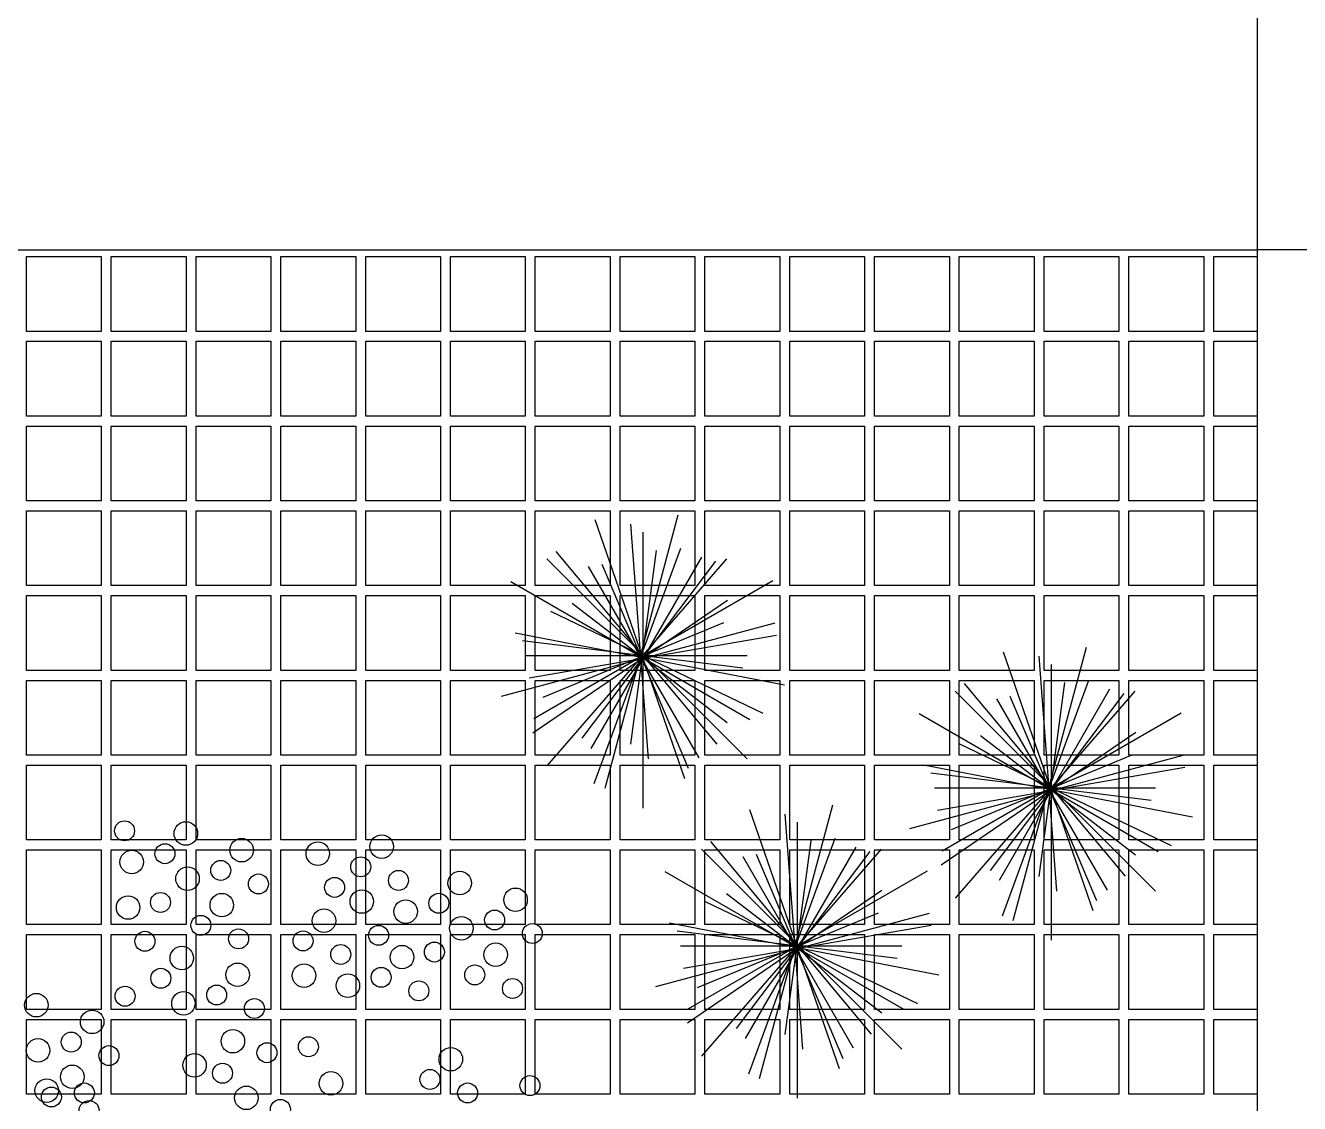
# Model space of a CAD drawing. Header units: millimetres. Extents: x 2200 to 2403, y 2380 to 2511.
# Drawn here: x 2252.763 to 2255.317, y 2469.115 to 2471.277 of the extents above; entities that cross this region are included whole.
import ezdxf

# ---------------------------------------------------------------- set-up
doc = ezdxf.new("R2010")
doc.units = ezdxf.units.MM

msp = doc.modelspace()

# ---------------------------------------------------------------- linework, layer by layer
for p in [(2255.23243, 2471.32723), (2255.43243, 2470.82723)]:
    msp.add_line(p, (2255.23243, 2470.82723))
at = {"color": 4}
for p, q in [((2251.56243, 2470.82723), (2255.23243, 2470.82723)), ((2252.76511, 2470.81372), (2252.91511, 2470.81372)), ((2252.76511, 2470.66372), (2252.76511, 2470.81372)), ((2252.91511, 2470.81372), (2252.91511, 2470.66372)), ((2252.93511, 2470.81372), (2253.08511, 2470.81372)), ((2252.93511, 2470.66372), (2252.93511, 2470.81372)), ((2253.08511, 2470.81372), (2253.08511, 2470.66372)), ((2253.10511, 2470.81372), (2253.25511, 2470.81372)), ((2253.10511, 2470.66372), (2253.10511, 2470.81372)), ((2253.25511, 2470.81372), (2253.25511, 2470.66372)), ((2253.27511, 2470.81372), (2253.42511, 2470.81372)), ((2253.27511, 2470.66372), (2253.27511, 2470.81372)), ((2253.42511, 2470.81372), (2253.42511, 2470.66372)), ((2253.44511, 2470.81372), (2253.59511, 2470.81372)), ((2253.44511, 2470.66372), (2253.44511, 2470.81372)), ((2253.59511, 2470.81372), (2253.59511, 2470.66372)), ((2253.61511, 2470.81372), (2253.76511, 2470.81372)), ((2253.61511, 2470.66372), (2253.61511, 2470.81372)), ((2253.76511, 2470.81372), (2253.76511, 2470.66372)), ((2253.78511, 2470.81372), (2253.93511, 2470.81372)), ((2253.78511, 2470.66372), (2253.78511, 2470.81372)), ((2253.93511, 2470.81372), (2253.93511, 2470.66372)), ((2253.95511, 2470.81372), (2254.10511, 2470.81372)), ((2253.95511, 2470.66372), (2253.95511, 2470.81372)), ((2254.10511, 2470.81372), (2254.10511, 2470.66372)), ((2254.12511, 2470.81372), (2254.27511, 2470.81372)), ((2254.12511, 2470.66372), (2254.12511, 2470.81372)), ((2254.27511, 2470.81372), (2254.27511, 2470.66372)), ((2254.29511, 2470.81372), (2254.44511, 2470.81372)), ((2254.29511, 2470.66372), (2254.29511, 2470.81372)), ((2254.44511, 2470.81372), (2254.44511, 2470.66372)), ((2254.46511, 2470.81372), (2254.61511, 2470.81372)), ((2254.46511, 2470.66372), (2254.46511, 2470.81372)), ((2254.61511, 2470.81372), (2254.61511, 2470.66372)), ((2254.63511, 2470.81372), (2254.78511, 2470.81372)), ((2254.63511, 2470.66372), (2254.63511, 2470.81372)), ((2254.78511, 2470.81372), (2254.78511, 2470.66372)), ((2254.80511, 2470.81372), (2254.95511, 2470.81372)), ((2254.80511, 2470.66372), (2254.80511, 2470.81372)), ((2254.95511, 2470.81372), (2254.95511, 2470.66372)), ((2254.97511, 2470.81372), (2255.12511, 2470.81372)), ((2254.97511, 2470.66372), (2254.97511, 2470.81372)), ((2255.12511, 2470.81372), (2255.12511, 2470.66372)), ((2255.14511, 2470.81372), (2255.23243, 2470.81372)), ((2255.14511, 2470.66372), (2255.14511, 2470.81372)), ((2252.91511, 2470.66372), (2252.76511, 2470.66372)), ((2252.76511, 2470.64372), (2252.91511, 2470.64372)), ((2252.76511, 2470.49372), (2252.76511, 2470.64372)), ((2252.91511, 2470.64372), (2252.91511, 2470.49372)), ((2253.08511, 2470.66372), (2252.93511, 2470.66372)), ((2252.93511, 2470.64372), (2253.08511, 2470.64372)), ((2252.93511, 2470.49372), (2252.93511, 2470.64372)), ((2253.08511, 2470.64372), (2253.08511, 2470.49372)), ((2253.25511, 2470.66372), (2253.10511, 2470.66372)), ((2253.10511, 2470.64372), (2253.25511, 2470.64372)), ((2253.10511, 2470.49372), (2253.10511, 2470.64372)), ((2253.25511, 2470.64372), (2253.25511, 2470.49372)), ((2253.42511, 2470.66372), (2253.27511, 2470.66372)), ((2253.27511, 2470.64372), (2253.42511, 2470.64372)), ((2253.27511, 2470.49372), (2253.27511, 2470.64372)), ((2253.42511, 2470.64372), (2253.42511, 2470.49372)), ((2253.59511, 2470.66372), (2253.44511, 2470.66372)), ((2253.44511, 2470.64372), (2253.59511, 2470.64372)), ((2253.44511, 2470.49372), (2253.44511, 2470.64372)), ((2253.59511, 2470.64372), (2253.59511, 2470.49372)), ((2253.76511, 2470.66372), (2253.61511, 2470.66372)), ((2253.61511, 2470.64372), (2253.76511, 2470.64372)), ((2253.61511, 2470.49372), (2253.61511, 2470.64372)), ((2253.76511, 2470.64372), (2253.76511, 2470.49372)), ((2253.93511, 2470.66372), (2253.78511, 2470.66372)), ((2253.78511, 2470.64372), (2253.93511, 2470.64372)), ((2253.78511, 2470.49372), (2253.78511, 2470.64372)), ((2253.93511, 2470.64372), (2253.93511, 2470.49372)), ((2254.10511, 2470.66372), (2253.95511, 2470.66372)), ((2253.95511, 2470.64372), (2254.10511, 2470.64372)), ((2253.95511, 2470.49372), (2253.95511, 2470.64372)), ((2254.10511, 2470.64372), (2254.10511, 2470.49372)), ((2254.27511, 2470.66372), (2254.12511, 2470.66372)), ((2254.12511, 2470.64372), (2254.27511, 2470.64372)), ((2254.12511, 2470.49372), (2254.12511, 2470.64372)), ((2254.27511, 2470.64372), (2254.27511, 2470.49372)), ((2254.44511, 2470.66372), (2254.29511, 2470.66372)), ((2254.29511, 2470.64372), (2254.44511, 2470.64372)), ((2254.29511, 2470.49372), (2254.29511, 2470.64372)), ((2254.44511, 2470.64372), (2254.44511, 2470.49372)), ((2254.61511, 2470.66372), (2254.46511, 2470.66372)), ((2254.46511, 2470.64372), (2254.61511, 2470.64372)), ((2254.46511, 2470.49372), (2254.46511, 2470.64372)), ((2254.61511, 2470.64372), (2254.61511, 2470.49372)), ((2254.78511, 2470.66372), (2254.63511, 2470.66372)), ((2254.63511, 2470.64372), (2254.78511, 2470.64372)), ((2254.63511, 2470.49372), (2254.63511, 2470.64372)), ((2254.78511, 2470.64372), (2254.78511, 2470.49372)), ((2254.95511, 2470.66372), (2254.80511, 2470.66372)), ((2254.80511, 2470.64372), (2254.95511, 2470.64372)), ((2254.80511, 2470.49372), (2254.80511, 2470.64372)), ((2254.95511, 2470.64372), (2254.95511, 2470.49372)), ((2255.12511, 2470.66372), (2254.97511, 2470.66372)), ((2254.97511, 2470.64372), (2255.12511, 2470.64372)), ((2254.97511, 2470.49372), (2254.97511, 2470.64372)), ((2255.12511, 2470.64372), (2255.12511, 2470.49372)), ((2255.23243, 2470.66372), (2255.14511, 2470.66372)), ((2255.14511, 2470.64372), (2255.23243, 2470.64372)), ((2255.14511, 2470.49372), (2255.14511, 2470.64372)), ((2252.91511, 2470.49372), (2252.76511, 2470.49372)), ((2253.08511, 2470.49372), (2252.93511, 2470.49372)), ((2253.25511, 2470.49372), (2253.10511, 2470.49372)), ((2253.42511, 2470.49372), (2253.27511, 2470.49372)), ((2253.59511, 2470.49372), (2253.44511, 2470.49372)), ((2253.76511, 2470.49372), (2253.61511, 2470.49372)), ((2253.93511, 2470.49372), (2253.78511, 2470.49372)), ((2254.10511, 2470.49372), (2253.95511, 2470.49372)), ((2254.27511, 2470.49372), (2254.12511, 2470.49372)), ((2254.44511, 2470.49372), (2254.29511, 2470.49372)), ((2254.61511, 2470.49372), (2254.46511, 2470.49372)), ((2254.78511, 2470.49372), (2254.63511, 2470.49372)), ((2254.95511, 2470.49372), (2254.80511, 2470.49372)), ((2255.12511, 2470.49372), (2254.97511, 2470.49372)), ((2255.23243, 2470.49372), (2255.14511, 2470.49372)), ((2252.76511, 2470.47372), (2252.91511, 2470.47372)), ((2252.76511, 2470.32372), (2252.76511, 2470.47372)), ((2252.91511, 2470.47372), (2252.91511, 2470.32372)), ((2252.93511, 2470.47372), (2253.08511, 2470.47372)), ((2252.93511, 2470.32372), (2252.93511, 2470.47372)), ((2253.08511, 2470.47372), (2253.08511, 2470.32372)), ((2253.10511, 2470.47372), (2253.25511, 2470.47372)), ((2253.10511, 2470.32372), (2253.10511, 2470.47372)), ((2253.25511, 2470.47372), (2253.25511, 2470.32372)), ((2253.27511, 2470.47372), (2253.42511, 2470.47372)), ((2253.27511, 2470.32372), (2253.27511, 2470.47372)), ((2253.42511, 2470.47372), (2253.42511, 2470.32372)), ((2253.44511, 2470.47372), (2253.59511, 2470.47372)), ((2253.44511, 2470.32372), (2253.44511, 2470.47372)), ((2253.59511, 2470.47372), (2253.59511, 2470.32372)), ((2253.61511, 2470.47372), (2253.76511, 2470.47372)), ((2253.61511, 2470.32372), (2253.61511, 2470.47372)), ((2253.76511, 2470.47372), (2253.76511, 2470.32372)), ((2253.78511, 2470.47372), (2253.93511, 2470.47372)), ((2253.78511, 2470.32372), (2253.78511, 2470.47372)), ((2253.93511, 2470.47372), (2253.93511, 2470.32372)), ((2253.95511, 2470.47372), (2254.10511, 2470.47372)), ((2253.95511, 2470.32372), (2253.95511, 2470.47372)), ((2254.10511, 2470.47372), (2254.10511, 2470.32372)), ((2254.12511, 2470.47372), (2254.27511, 2470.47372)), ((2254.12511, 2470.32372), (2254.12511, 2470.47372)), ((2254.27511, 2470.47372), (2254.27511, 2470.32372)), ((2254.29511, 2470.47372), (2254.44511, 2470.47372)), ((2254.29511, 2470.32372), (2254.29511, 2470.47372)), ((2254.44511, 2470.47372), (2254.44511, 2470.32372)), ((2254.46511, 2470.47372), (2254.61511, 2470.47372)), ((2254.46511, 2470.32372), (2254.46511, 2470.47372)), ((2254.61511, 2470.47372), (2254.61511, 2470.32372)), ((2254.63511, 2470.47372), (2254.78511, 2470.47372)), ((2254.63511, 2470.32372), (2254.63511, 2470.47372)), ((2254.78511, 2470.47372), (2254.78511, 2470.32372)), ((2254.80511, 2470.47372), (2254.95511, 2470.47372)), ((2254.80511, 2470.32372), (2254.80511, 2470.47372)), ((2254.95511, 2470.47372), (2254.95511, 2470.32372)), ((2254.97511, 2470.47372), (2255.12511, 2470.47372)), ((2254.97511, 2470.32372), (2254.97511, 2470.47372)), ((2255.12511, 2470.47372), (2255.12511, 2470.32372)), ((2255.14511, 2470.47372), (2255.23243, 2470.47372)), ((2255.14511, 2470.32372), (2255.14511, 2470.47372)), ((2252.91511, 2470.32372), (2252.76511, 2470.32372)), ((2253.08511, 2470.32372), (2252.93511, 2470.32372)), ((2253.25511, 2470.32372), (2253.10511, 2470.32372)), ((2253.42511, 2470.32372), (2253.27511, 2470.32372)), ((2253.59511, 2470.32372), (2253.44511, 2470.32372)), ((2253.76511, 2470.32372), (2253.61511, 2470.32372)), ((2253.93511, 2470.32372), (2253.78511, 2470.32372)), ((2254.10511, 2470.32372), (2253.95511, 2470.32372)), ((2254.27511, 2470.32372), (2254.12511, 2470.32372)), ((2254.44511, 2470.32372), (2254.29511, 2470.32372)), ((2254.61511, 2470.32372), (2254.46511, 2470.32372)), ((2254.78511, 2470.32372), (2254.63511, 2470.32372)), ((2254.95511, 2470.32372), (2254.80511, 2470.32372)), ((2255.12511, 2470.32372), (2254.97511, 2470.32372)), ((2255.23243, 2470.32372), (2255.14511, 2470.32372)), ((2252.76511, 2470.30372), (2252.91511, 2470.30372)), ((2252.76511, 2470.15372), (2252.76511, 2470.30372)), ((2252.91511, 2470.30372), (2252.91511, 2470.15372)), ((2252.93511, 2470.30372), (2253.08511, 2470.30372)), ((2252.93511, 2470.15372), (2252.93511, 2470.30372)), ((2253.08511, 2470.30372), (2253.08511, 2470.15372)), ((2253.10511, 2470.30372), (2253.25511, 2470.30372)), ((2253.10511, 2470.15372), (2253.10511, 2470.30372)), ((2253.25511, 2470.30372), (2253.25511, 2470.15372)), ((2253.27511, 2470.30372), (2253.42511, 2470.30372)), ((2253.27511, 2470.15372), (2253.27511, 2470.30372)), ((2253.42511, 2470.30372), (2253.42511, 2470.15372)), ((2253.44511, 2470.30372), (2253.59511, 2470.30372)), ((2253.44511, 2470.15372), (2253.44511, 2470.30372)), ((2253.59511, 2470.30372), (2253.59511, 2470.15372)), ((2253.61511, 2470.30372), (2253.76511, 2470.30372)), ((2253.61511, 2470.15372), (2253.61511, 2470.30372)), ((2253.76511, 2470.30372), (2253.76511, 2470.15372)), ((2253.78511, 2470.30372), (2253.93511, 2470.30372)), ((2253.78511, 2470.15372), (2253.78511, 2470.30372)), ((2254.08492, 2469.76636), (2253.90543, 2470.28581)), ((2253.92486, 2469.74732), (2254.07159, 2470.29583)), ((2253.93511, 2470.30372), (2253.93511, 2470.15372)), ((2253.95511, 2470.30372), (2254.10511, 2470.30372)), ((2253.95511, 2470.15372), (2253.95511, 2470.30372)), ((2254.10511, 2470.30372), (2254.10511, 2470.15372)), ((2254.12511, 2470.30372), (2254.27511, 2470.30372)), ((2254.12511, 2470.15372), (2254.12511, 2470.30372)), ((2254.27511, 2470.30372), (2254.27511, 2470.15372)), ((2254.29511, 2470.30372), (2254.44511, 2470.30372)), ((2254.29511, 2470.15372), (2254.29511, 2470.30372)), ((2254.44511, 2470.30372), (2254.44511, 2470.15372)), ((2254.46511, 2470.30372), (2254.61511, 2470.30372)), ((2254.46511, 2470.15372), (2254.46511, 2470.30372)), ((2254.61511, 2470.30372), (2254.61511, 2470.15372)), ((2254.63511, 2470.30372), (2254.78511, 2470.30372)), ((2254.63511, 2470.15372), (2254.63511, 2470.30372)), ((2254.78511, 2470.30372), (2254.78511, 2470.15372)), ((2254.80511, 2470.30372), (2254.95511, 2470.30372)), ((2254.80511, 2470.15372), (2254.80511, 2470.30372)), ((2254.95511, 2470.30372), (2254.95511, 2470.15372)), ((2254.97511, 2470.30372), (2255.12511, 2470.30372)), ((2254.97511, 2470.15372), (2254.97511, 2470.30372)), ((2255.12511, 2470.30372), (2255.12511, 2470.15372)), ((2255.14511, 2470.30372), (2255.23243, 2470.30372)), ((2255.14511, 2470.15372), (2255.14511, 2470.30372)), ((2254.01193, 2469.80622), (2253.97645, 2470.27717)), ((2254.00065, 2470.26108), (2254.00065, 2469.70753)), ((2253.80834, 2470.20732), (2254.21, 2469.80599)), ((2254.16845, 2470.20732), (2253.80834, 2469.79215)), ((2254.14949, 2469.83595), (2253.827, 2470.22235)), ((2254.11796, 2470.21109), (2253.89635, 2469.82725)), ((2254.0759, 2470.22846), (2253.90251, 2469.75596)), ((2253.97657, 2469.83568), (2254.02826, 2470.22446)), ((2253.87887, 2469.84771), (2254.1468, 2470.20261)), ((2254.11342, 2469.80821), (2253.89181, 2470.19204)), ((2253.91827, 2470.19696), (2254.09166, 2469.78746)), ((2254.21538, 2469.8848), (2253.73598, 2470.16158)), ((2253.78214, 2469.88698), (2254.26153, 2470.16376)), ((2252.91511, 2470.15372), (2252.76511, 2470.15372)), ((2252.76511, 2470.13372), (2252.91511, 2470.13372)), ((2252.76511, 2469.98372), (2252.76511, 2470.13372)), ((2252.91511, 2470.13372), (2252.91511, 2469.98372)), ((2253.08511, 2470.15372), (2252.93511, 2470.15372)), ((2252.93511, 2470.13372), (2253.08511, 2470.13372)), ((2252.93511, 2469.98372), (2252.93511, 2470.13372)), ((2253.08511, 2470.13372), (2253.08511, 2469.98372)), ((2253.25511, 2470.15372), (2253.10511, 2470.15372)), ((2253.10511, 2470.13372), (2253.25511, 2470.13372)), ((2253.10511, 2469.98372), (2253.10511, 2470.13372)), ((2253.25511, 2470.13372), (2253.25511, 2469.98372)), ((2253.42511, 2470.15372), (2253.27511, 2470.15372)), ((2253.27511, 2470.13372), (2253.42511, 2470.13372)), ((2253.27511, 2469.98372), (2253.27511, 2470.13372)), ((2253.42511, 2470.13372), (2253.42511, 2469.98372)), ((2253.59511, 2470.15372), (2253.44511, 2470.15372)), ((2253.44511, 2470.13372), (2253.59511, 2470.13372)), ((2253.44511, 2469.98372), (2253.44511, 2470.13372)), ((2253.59511, 2470.13372), (2253.59511, 2469.98372)), ((2253.76511, 2470.15372), (2253.61511, 2470.15372)), ((2253.61511, 2470.13372), (2253.76511, 2470.13372)), ((2253.61511, 2469.98372), (2253.61511, 2470.13372)), ((2253.76511, 2470.13372), (2253.76511, 2469.98372)), ((2253.93511, 2470.15372), (2253.78511, 2470.15372)), ((2253.78511, 2470.13372), (2253.93511, 2470.13372)), ((2253.78511, 2469.98372), (2253.78511, 2470.13372)), ((2253.93511, 2470.13372), (2253.93511, 2469.98372)), ((2254.10511, 2470.15372), (2253.95511, 2470.15372)), ((2253.95511, 2470.13372), (2254.10511, 2470.13372)), ((2253.95511, 2469.98372), (2253.95511, 2470.13372)), ((2254.10511, 2470.13372), (2254.10511, 2469.98372)), ((2254.27511, 2470.15372), (2254.12511, 2470.15372)), ((2254.12511, 2470.13372), (2254.27511, 2470.13372)), ((2254.12511, 2469.98372), (2254.12511, 2470.13372)), ((2254.27511, 2470.13372), (2254.27511, 2469.98372)), ((2254.44511, 2470.15372), (2254.29511, 2470.15372)), ((2254.29511, 2470.13372), (2254.44511, 2470.13372)), ((2254.29511, 2469.98372), (2254.29511, 2470.13372)), ((2254.44511, 2470.13372), (2254.44511, 2469.98372)), ((2254.61511, 2470.15372), (2254.46511, 2470.15372)), ((2254.46511, 2470.13372), (2254.61511, 2470.13372)), ((2254.46511, 2469.98372), (2254.46511, 2470.13372)), ((2254.61511, 2470.13372), (2254.61511, 2469.98372)), ((2254.78511, 2470.15372), (2254.63511, 2470.15372)), ((2254.63511, 2470.13372), (2254.78511, 2470.13372)), ((2254.63511, 2469.98372), (2254.63511, 2470.13372)), ((2254.78511, 2470.13372), (2254.78511, 2469.98372)), ((2254.95511, 2470.15372), (2254.80511, 2470.15372)), ((2254.80511, 2470.13372), (2254.95511, 2470.13372)), ((2254.80511, 2469.98372), (2254.80511, 2470.13372)), ((2254.95511, 2470.13372), (2254.95511, 2469.98372)), ((2255.12511, 2470.15372), (2254.97511, 2470.15372)), ((2254.97511, 2470.13372), (2255.12511, 2470.13372)), ((2254.97511, 2469.98372), (2254.97511, 2470.13372)), ((2255.12511, 2470.13372), (2255.12511, 2469.98372)), ((2255.23243, 2470.15372), (2255.14511, 2470.15372)), ((2255.14511, 2470.13372), (2255.23243, 2470.13372)), ((2255.14511, 2469.98372), (2255.14511, 2470.13372)), ((2254.17042, 2470.12419), (2253.78031, 2469.85798)), ((2253.859, 2470.11836), (2254.16985, 2469.8792)), ((2254.26497, 2470.07823), (2253.71658, 2469.93104)), ((2254.16259, 2470.07883), (2253.80005, 2469.92921)), ((2253.81581, 2470.10246), (2254.24141, 2469.89771)), ((2253.7448, 2470.05918), (2254.2844, 2469.9549)), ((2253.77277, 2469.96847), (2254.26866, 2470.05455)), ((2254.20103, 2469.98821), (2253.7597, 2470.04279)), ((2254.74327, 2469.48206), (2254.89, 2470.03058)), ((2253.76679, 2470.01358), (2254.21, 2470.01358)), ((2254.90333, 2469.50111), (2254.72384, 2470.02056)), ((2254.83034, 2469.54097), (2254.79486, 2470.01192)), ((2252.91511, 2469.98372), (2252.76511, 2469.98372)), ((2253.08511, 2469.98372), (2252.93511, 2469.98372)), ((2253.25511, 2469.98372), (2253.10511, 2469.98372)), ((2253.42511, 2469.98372), (2253.27511, 2469.98372)), ((2253.59511, 2469.98372), (2253.44511, 2469.98372)), ((2253.76511, 2469.98372), (2253.61511, 2469.98372)), ((2253.93511, 2469.98372), (2253.78511, 2469.98372)), ((2254.10511, 2469.98372), (2253.95511, 2469.98372)), ((2254.27511, 2469.98372), (2254.12511, 2469.98372)), ((2254.44511, 2469.98372), (2254.29511, 2469.98372)), ((2254.61511, 2469.98372), (2254.46511, 2469.98372)), ((2254.78511, 2469.98372), (2254.63511, 2469.98372)), ((2254.95511, 2469.98372), (2254.80511, 2469.98372)), ((2254.81906, 2469.99583), (2254.81906, 2469.44227)), ((2255.12511, 2469.98372), (2254.97511, 2469.98372)), ((2255.23243, 2469.98372), (2255.14511, 2469.98372)), ((2252.76511, 2469.96372), (2252.91511, 2469.96372)), ((2252.76511, 2469.81372), (2252.76511, 2469.96372)), ((2252.91511, 2469.96372), (2252.91511, 2469.81372)), ((2252.93511, 2469.96372), (2253.08511, 2469.96372)), ((2252.93511, 2469.81372), (2252.93511, 2469.96372)), ((2253.08511, 2469.96372), (2253.08511, 2469.81372)), ((2253.10511, 2469.96372), (2253.25511, 2469.96372)), ((2253.10511, 2469.81372), (2253.10511, 2469.96372)), ((2253.25511, 2469.96372), (2253.25511, 2469.81372)), ((2253.27511, 2469.96372), (2253.42511, 2469.96372)), ((2253.27511, 2469.81372), (2253.27511, 2469.96372)), ((2253.42511, 2469.96372), (2253.42511, 2469.81372)), ((2253.44511, 2469.96372), (2253.59511, 2469.96372)), ((2253.44511, 2469.81372), (2253.44511, 2469.96372)), ((2253.59511, 2469.96372), (2253.59511, 2469.81372)), ((2253.61511, 2469.96372), (2253.76511, 2469.96372)), ((2253.61511, 2469.81372), (2253.61511, 2469.96372)), ((2253.76511, 2469.96372), (2253.76511, 2469.81372)), ((2253.78511, 2469.96372), (2253.93511, 2469.96372)), ((2253.78511, 2469.81372), (2253.78511, 2469.96372)), ((2253.93511, 2469.96372), (2253.93511, 2469.81372)), ((2253.95511, 2469.96372), (2254.10511, 2469.96372)), ((2253.95511, 2469.81372), (2253.95511, 2469.96372)), ((2254.10511, 2469.96372), (2254.10511, 2469.81372)), ((2254.12511, 2469.96372), (2254.27511, 2469.96372)), ((2254.12511, 2469.81372), (2254.12511, 2469.96372)), ((2254.27511, 2469.96372), (2254.27511, 2469.81372)), ((2254.29511, 2469.96372), (2254.44511, 2469.96372)), ((2254.29511, 2469.81372), (2254.29511, 2469.96372)), ((2254.44511, 2469.96372), (2254.44511, 2469.81372)), ((2254.46511, 2469.96372), (2254.61511, 2469.96372)), ((2254.46511, 2469.81372), (2254.46511, 2469.96372)), ((2254.61511, 2469.96372), (2254.61511, 2469.81372)), ((2254.63511, 2469.96372), (2254.78511, 2469.96372)), ((2254.63511, 2469.81372), (2254.63511, 2469.96372)), ((2254.9679, 2469.57069), (2254.64541, 2469.9571)), ((2254.89431, 2469.9632), (2254.72092, 2469.49071)), ((2254.78511, 2469.96372), (2254.78511, 2469.81372)), ((2254.79498, 2469.57042), (2254.84667, 2469.95921)), ((2254.80511, 2469.96372), (2254.95511, 2469.96372)), ((2254.80511, 2469.81372), (2254.80511, 2469.96372)), ((2254.95511, 2469.96372), (2254.95511, 2469.81372)), ((2254.97511, 2469.96372), (2255.12511, 2469.96372)), ((2254.97511, 2469.81372), (2254.97511, 2469.96372)), ((2255.12511, 2469.96372), (2255.12511, 2469.81372)), ((2255.14511, 2469.96372), (2255.23243, 2469.96372)), ((2255.14511, 2469.81372), (2255.14511, 2469.96372)), ((2254.98686, 2469.94207), (2254.62675, 2469.5269)), ((2254.62675, 2469.94207), (2255.02841, 2469.54074)), ((2254.69728, 2469.58245), (2254.96521, 2469.93736)), ((2254.93183, 2469.54295), (2254.71022, 2469.92679)), ((2254.93637, 2469.94583), (2254.71476, 2469.562)), ((2254.73668, 2469.9317), (2254.91007, 2469.52221)), ((2255.03379, 2469.61955), (2254.55439, 2469.89632)), ((2254.60055, 2469.62173), (2255.07995, 2469.89851)), ((2254.98883, 2469.85893), (2254.59872, 2469.59273)), ((2254.67741, 2469.8531), (2254.98826, 2469.61394)), ((2254.63422, 2469.8372), (2255.05982, 2469.63246)), ((2252.91511, 2469.81372), (2252.76511, 2469.81372)), ((2253.08511, 2469.81372), (2252.93511, 2469.81372)), ((2253.25511, 2469.81372), (2253.10511, 2469.81372)), ((2253.42511, 2469.81372), (2253.27511, 2469.81372)), ((2253.59511, 2469.81372), (2253.44511, 2469.81372)), ((2253.76511, 2469.81372), (2253.61511, 2469.81372)), ((2253.93511, 2469.81372), (2253.78511, 2469.81372)), ((2254.10511, 2469.81372), (2253.95511, 2469.81372)), ((2254.27511, 2469.81372), (2254.12511, 2469.81372)), ((2254.44511, 2469.81372), (2254.29511, 2469.81372)), ((2254.61511, 2469.81372), (2254.46511, 2469.81372)), ((2255.08338, 2469.81298), (2254.53499, 2469.66579)), ((2254.981, 2469.81358), (2254.61846, 2469.66396)), ((2254.78511, 2469.81372), (2254.63511, 2469.81372)), ((2254.95511, 2469.81372), (2254.80511, 2469.81372)), ((2255.12511, 2469.81372), (2254.97511, 2469.81372)), ((2255.23243, 2469.81372), (2255.14511, 2469.81372)), ((2252.76511, 2469.64372), (2252.76511, 2469.79372)), ((2252.76511, 2469.79372), (2252.91511, 2469.79372)), ((2252.91511, 2469.79372), (2252.91511, 2469.64372)), ((2252.93511, 2469.64372), (2252.93511, 2469.79372)), ((2252.93511, 2469.79372), (2253.08511, 2469.79372)), ((2253.08511, 2469.79372), (2253.08511, 2469.64372)), ((2253.10511, 2469.64372), (2253.10511, 2469.79372)), ((2253.10511, 2469.79372), (2253.25511, 2469.79372)), ((2253.25511, 2469.79372), (2253.25511, 2469.64372)), ((2253.27511, 2469.64372), (2253.27511, 2469.79372)), ((2253.27511, 2469.79372), (2253.42511, 2469.79372)), ((2253.42511, 2469.79372), (2253.42511, 2469.64372)), ((2253.44511, 2469.64372), (2253.44511, 2469.79372)), ((2253.44511, 2469.79372), (2253.59511, 2469.79372)), ((2253.59511, 2469.79372), (2253.59511, 2469.64372)), ((2253.61511, 2469.64372), (2253.61511, 2469.79372)), ((2253.61511, 2469.79372), (2253.76511, 2469.79372)), ((2253.76511, 2469.79372), (2253.76511, 2469.64372)), ((2253.78511, 2469.64372), (2253.78511, 2469.79372)), ((2253.78511, 2469.79372), (2253.93511, 2469.79372)), ((2253.93511, 2469.79372), (2253.93511, 2469.64372)), ((2253.95511, 2469.64372), (2253.95511, 2469.79372)), ((2253.95511, 2469.79372), (2254.10511, 2469.79372)), ((2254.10511, 2469.79372), (2254.10511, 2469.64372)), ((2254.12511, 2469.64372), (2254.12511, 2469.79372)), ((2254.12511, 2469.79372), (2254.27511, 2469.79372)), ((2254.27511, 2469.79372), (2254.27511, 2469.64372)), ((2254.29511, 2469.64372), (2254.29511, 2469.79372)), ((2254.29511, 2469.79372), (2254.44511, 2469.79372)), ((2254.44511, 2469.79372), (2254.44511, 2469.64372)), ((2254.46511, 2469.64372), (2254.46511, 2469.79372)), ((2254.46511, 2469.79372), (2254.61511, 2469.79372)), ((2254.56321, 2469.79393), (2255.10281, 2469.68965)), ((2255.01944, 2469.72295), (2254.57811, 2469.77754)), ((2254.59118, 2469.70321), (2255.08707, 2469.7893)), ((2254.61511, 2469.79372), (2254.61511, 2469.64372)), ((2254.63511, 2469.64372), (2254.63511, 2469.79372)), ((2254.63511, 2469.79372), (2254.78511, 2469.79372)), ((2254.78511, 2469.79372), (2254.78511, 2469.64372)), ((2254.80511, 2469.64372), (2254.80511, 2469.79372)), ((2254.80511, 2469.79372), (2254.95511, 2469.79372)), ((2254.95511, 2469.79372), (2254.95511, 2469.64372)), ((2254.97511, 2469.64372), (2254.97511, 2469.79372)), ((2254.97511, 2469.79372), (2255.12511, 2469.79372)), ((2255.12511, 2469.79372), (2255.12511, 2469.64372)), ((2255.14511, 2469.64372), (2255.14511, 2469.79372)), ((2255.14511, 2469.79372), (2255.23243, 2469.79372)), ((2254.5852, 2469.74832), (2255.02841, 2469.74832)), ((2254.39458, 2469.18428), (2254.21509, 2469.70373)), ((2254.23453, 2469.16524), (2254.38126, 2469.71375)), ((2254.3216, 2469.22414), (2254.28612, 2469.69509)), ((2254.31032, 2469.679), (2254.31032, 2469.12545)), ((2252.91511, 2469.64372), (2252.76511, 2469.64372)), ((2253.08511, 2469.64372), (2252.93511, 2469.64372)), ((2253.25511, 2469.64372), (2253.10511, 2469.64372)), ((2253.42511, 2469.64372), (2253.27511, 2469.64372)), ((2253.59511, 2469.64372), (2253.44511, 2469.64372)), ((2253.76511, 2469.64372), (2253.61511, 2469.64372)), ((2253.93511, 2469.64372), (2253.78511, 2469.64372)), ((2254.10511, 2469.64372), (2253.95511, 2469.64372)), ((2254.27511, 2469.64372), (2254.12511, 2469.64372)), ((2254.38557, 2469.64637), (2254.21218, 2469.17388)), ((2254.44511, 2469.64372), (2254.29511, 2469.64372)), ((2254.61511, 2469.64372), (2254.46511, 2469.64372)), ((2254.78511, 2469.64372), (2254.63511, 2469.64372)), ((2254.95511, 2469.64372), (2254.80511, 2469.64372)), ((2255.12511, 2469.64372), (2254.97511, 2469.64372)), ((2255.23243, 2469.64372), (2255.14511, 2469.64372)), ((2252.76511, 2469.47372), (2252.76511, 2469.62372)), ((2252.76511, 2469.62372), (2252.91511, 2469.62372)), ((2252.91511, 2469.62372), (2252.91511, 2469.47372)), ((2252.93511, 2469.47372), (2252.93511, 2469.62372)), ((2252.93511, 2469.62372), (2253.08511, 2469.62372)), ((2253.08511, 2469.62372), (2253.08511, 2469.47372)), ((2253.10511, 2469.47372), (2253.10511, 2469.62372)), ((2253.10511, 2469.62372), (2253.25511, 2469.62372)), ((2253.25511, 2469.62372), (2253.25511, 2469.47372)), ((2253.27511, 2469.47372), (2253.27511, 2469.62372)), ((2253.27511, 2469.62372), (2253.42511, 2469.62372)), ((2253.42511, 2469.62372), (2253.42511, 2469.47372)), ((2253.44511, 2469.47372), (2253.44511, 2469.62372)), ((2253.44511, 2469.62372), (2253.59511, 2469.62372)), ((2253.59511, 2469.62372), (2253.59511, 2469.47372)), ((2253.61511, 2469.47372), (2253.61511, 2469.62372)), ((2253.61511, 2469.62372), (2253.76511, 2469.62372)), ((2253.76511, 2469.62372), (2253.76511, 2469.47372)), ((2253.78511, 2469.47372), (2253.78511, 2469.62372)), ((2253.78511, 2469.62372), (2253.93511, 2469.62372)), ((2253.93511, 2469.62372), (2253.93511, 2469.47372)), ((2253.95511, 2469.47372), (2253.95511, 2469.62372)), ((2253.95511, 2469.62372), (2254.10511, 2469.62372)), ((2254.10511, 2469.62372), (2254.10511, 2469.47372)), ((2254.47812, 2469.62524), (2254.11801, 2469.21007)), ((2254.11801, 2469.62524), (2254.51967, 2469.22391)), ((2254.12511, 2469.47372), (2254.12511, 2469.62372)), ((2254.12511, 2469.62372), (2254.27511, 2469.62372)), ((2254.45916, 2469.25386), (2254.13667, 2469.64027)), ((2254.18853, 2469.26562), (2254.45647, 2469.62053)), ((2254.42763, 2469.629), (2254.20602, 2469.24517)), ((2254.27511, 2469.62372), (2254.27511, 2469.47372)), ((2254.28624, 2469.25359), (2254.33793, 2469.64238)), ((2254.29511, 2469.47372), (2254.29511, 2469.62372)), ((2254.29511, 2469.62372), (2254.44511, 2469.62372)), ((2254.44511, 2469.62372), (2254.44511, 2469.47372)), ((2254.46511, 2469.47372), (2254.46511, 2469.62372)), ((2254.46511, 2469.62372), (2254.61511, 2469.62372)), ((2254.61511, 2469.62372), (2254.61511, 2469.47372)), ((2254.63511, 2469.47372), (2254.63511, 2469.62372)), ((2254.63511, 2469.62372), (2254.78511, 2469.62372)), ((2254.78511, 2469.62372), (2254.78511, 2469.47372)), ((2254.80511, 2469.47372), (2254.80511, 2469.62372)), ((2254.80511, 2469.62372), (2254.95511, 2469.62372)), ((2254.95511, 2469.62372), (2254.95511, 2469.47372)), ((2254.97511, 2469.47372), (2254.97511, 2469.62372)), ((2254.97511, 2469.62372), (2255.12511, 2469.62372)), ((2255.12511, 2469.62372), (2255.12511, 2469.47372)), ((2255.14511, 2469.47372), (2255.14511, 2469.62372)), ((2255.14511, 2469.62372), (2255.23243, 2469.62372)), ((2254.42309, 2469.22612), (2254.20148, 2469.60996)), ((2254.22794, 2469.61487), (2254.40133, 2469.20538)), ((2254.52504, 2469.30272), (2254.04565, 2469.5795)), ((2254.09181, 2469.3049), (2254.5712, 2469.58168)), ((2254.48009, 2469.5421), (2254.08997, 2469.2759)), ((2254.12548, 2469.52038), (2254.55108, 2469.31563)), ((2254.16867, 2469.53628), (2254.47952, 2469.29711)), ((2254.57464, 2469.49615), (2254.02625, 2469.34896)), ((2254.47226, 2469.49675), (2254.10972, 2469.34713)), ((2252.91511, 2469.47372), (2252.76511, 2469.47372)), ((2253.08511, 2469.47372), (2252.93511, 2469.47372)), ((2253.25511, 2469.47372), (2253.10511, 2469.47372)), ((2253.42511, 2469.47372), (2253.27511, 2469.47372)), ((2253.59511, 2469.47372), (2253.44511, 2469.47372)), ((2253.76511, 2469.47372), (2253.61511, 2469.47372)), ((2253.93511, 2469.47372), (2253.78511, 2469.47372)), ((2254.10511, 2469.47372), (2253.95511, 2469.47372)), ((2254.05447, 2469.4771), (2254.59407, 2469.37282)), ((2254.08244, 2469.38638), (2254.57833, 2469.47247)), ((2254.27511, 2469.47372), (2254.12511, 2469.47372)), ((2254.44511, 2469.47372), (2254.29511, 2469.47372)), ((2254.61511, 2469.47372), (2254.46511, 2469.47372)), ((2254.78511, 2469.47372), (2254.63511, 2469.47372)), ((2254.95511, 2469.47372), (2254.80511, 2469.47372)), ((2255.12511, 2469.47372), (2254.97511, 2469.47372)), ((2255.23243, 2469.47372), (2255.14511, 2469.47372)), ((2252.76511, 2469.45372), (2252.91511, 2469.45372)), ((2252.76511, 2469.30372), (2252.76511, 2469.45372)), ((2252.91511, 2469.45372), (2252.91511, 2469.30372)), ((2252.93511, 2469.45372), (2253.08511, 2469.45372)), ((2252.93511, 2469.30372), (2252.93511, 2469.45372)), ((2253.08511, 2469.45372), (2253.08511, 2469.30372)), ((2253.10511, 2469.45372), (2253.25511, 2469.45372)), ((2253.10511, 2469.30372), (2253.10511, 2469.45372)), ((2253.25511, 2469.45372), (2253.25511, 2469.30372)), ((2253.27511, 2469.45372), (2253.42511, 2469.45372)), ((2253.27511, 2469.30372), (2253.27511, 2469.45372)), ((2253.42511, 2469.45372), (2253.42511, 2469.30372)), ((2253.44511, 2469.45372), (2253.59511, 2469.45372)), ((2253.44511, 2469.30372), (2253.44511, 2469.45372)), ((2253.59511, 2469.45372), (2253.59511, 2469.30372)), ((2253.61511, 2469.45372), (2253.76511, 2469.45372)), ((2253.61511, 2469.30372), (2253.61511, 2469.45372)), ((2253.76511, 2469.45372), (2253.76511, 2469.30372)), ((2253.78511, 2469.45372), (2253.93511, 2469.45372)), ((2253.78511, 2469.30372), (2253.78511, 2469.45372)), ((2253.93511, 2469.45372), (2253.93511, 2469.30372)), ((2253.95511, 2469.45372), (2254.10511, 2469.45372)), ((2253.95511, 2469.30372), (2253.95511, 2469.45372)), ((2254.5107, 2469.40612), (2254.06937, 2469.46071)), ((2254.10511, 2469.45372), (2254.10511, 2469.30372)), ((2254.12511, 2469.45372), (2254.27511, 2469.45372)), ((2254.12511, 2469.30372), (2254.12511, 2469.45372)), ((2254.27511, 2469.45372), (2254.27511, 2469.30372)), ((2254.29511, 2469.45372), (2254.44511, 2469.45372)), ((2254.29511, 2469.30372), (2254.29511, 2469.45372)), ((2254.44511, 2469.45372), (2254.44511, 2469.30372)), ((2254.46511, 2469.45372), (2254.61511, 2469.45372)), ((2254.46511, 2469.30372), (2254.46511, 2469.45372)), ((2254.61511, 2469.45372), (2254.61511, 2469.30372)), ((2254.63511, 2469.45372), (2254.78511, 2469.45372)), ((2254.63511, 2469.30372), (2254.63511, 2469.45372)), ((2254.78511, 2469.45372), (2254.78511, 2469.30372)), ((2254.80511, 2469.45372), (2254.95511, 2469.45372)), ((2254.80511, 2469.30372), (2254.80511, 2469.45372)), ((2254.95511, 2469.45372), (2254.95511, 2469.30372)), ((2254.97511, 2469.45372), (2255.12511, 2469.45372)), ((2254.97511, 2469.30372), (2254.97511, 2469.45372)), ((2255.12511, 2469.45372), (2255.12511, 2469.30372)), ((2255.14511, 2469.45372), (2255.23243, 2469.45372)), ((2255.14511, 2469.30372), (2255.14511, 2469.45372)), ((2254.07645, 2469.43149), (2254.51967, 2469.43149)), ((2252.91511, 2469.30372), (2252.76511, 2469.30372)), ((2253.08511, 2469.30372), (2252.93511, 2469.30372)), ((2253.25511, 2469.30372), (2253.10511, 2469.30372)), ((2253.42511, 2469.30372), (2253.27511, 2469.30372)), ((2253.59511, 2469.30372), (2253.44511, 2469.30372)), ((2253.76511, 2469.30372), (2253.61511, 2469.30372)), ((2253.93511, 2469.30372), (2253.78511, 2469.30372)), ((2254.10511, 2469.30372), (2253.95511, 2469.30372)), ((2254.27511, 2469.30372), (2254.12511, 2469.30372)), ((2254.44511, 2469.30372), (2254.29511, 2469.30372)), ((2254.61511, 2469.30372), (2254.46511, 2469.30372)), ((2254.78511, 2469.30372), (2254.63511, 2469.30372)), ((2254.95511, 2469.30372), (2254.80511, 2469.30372)), ((2255.12511, 2469.30372), (2254.97511, 2469.30372)), ((2255.23243, 2469.30372), (2255.14511, 2469.30372)), ((2252.76511, 2469.28372), (2252.91511, 2469.28372)), ((2252.76511, 2469.13372), (2252.76511, 2469.28372)), ((2252.91511, 2469.28372), (2252.91511, 2469.13372)), ((2252.93511, 2469.28372), (2253.08511, 2469.28372)), ((2252.93511, 2469.13372), (2252.93511, 2469.28372)), ((2253.08511, 2469.28372), (2253.08511, 2469.13372)), ((2253.10511, 2469.28372), (2253.25511, 2469.28372)), ((2253.10511, 2469.13372), (2253.10511, 2469.28372)), ((2253.25511, 2469.28372), (2253.25511, 2469.13372)), ((2253.27511, 2469.28372), (2253.42511, 2469.28372)), ((2253.27511, 2469.13372), (2253.27511, 2469.28372)), ((2253.42511, 2469.28372), (2253.42511, 2469.13372)), ((2253.44511, 2469.28372), (2253.59511, 2469.28372)), ((2253.44511, 2469.13372), (2253.44511, 2469.28372)), ((2253.59511, 2469.28372), (2253.59511, 2469.13372)), ((2253.61511, 2469.28372), (2253.76511, 2469.28372)), ((2253.61511, 2469.13372), (2253.61511, 2469.28372)), ((2253.76511, 2469.28372), (2253.76511, 2469.13372)), ((2253.78511, 2469.28372), (2253.93511, 2469.28372)), ((2253.78511, 2469.13372), (2253.78511, 2469.28372)), ((2253.93511, 2469.28372), (2253.93511, 2469.13372)), ((2253.95511, 2469.28372), (2254.10511, 2469.28372)), ((2253.95511, 2469.13372), (2253.95511, 2469.28372)), ((2254.10511, 2469.28372), (2254.10511, 2469.13372)), ((2254.12511, 2469.28372), (2254.27511, 2469.28372)), ((2254.12511, 2469.13372), (2254.12511, 2469.28372)), ((2254.27511, 2469.28372), (2254.27511, 2469.13372)), ((2254.29511, 2469.28372), (2254.44511, 2469.28372)), ((2254.29511, 2469.13372), (2254.29511, 2469.28372)), ((2254.44511, 2469.28372), (2254.44511, 2469.13372)), ((2254.46511, 2469.28372), (2254.61511, 2469.28372)), ((2254.46511, 2469.13372), (2254.46511, 2469.28372)), ((2254.61511, 2469.28372), (2254.61511, 2469.13372)), ((2254.63511, 2469.28372), (2254.78511, 2469.28372)), ((2254.63511, 2469.13372), (2254.63511, 2469.28372)), ((2254.78511, 2469.28372), (2254.78511, 2469.13372)), ((2254.80511, 2469.28372), (2254.95511, 2469.28372)), ((2254.80511, 2469.13372), (2254.80511, 2469.28372)), ((2254.95511, 2469.28372), (2254.95511, 2469.13372)), ((2254.97511, 2469.28372), (2255.12511, 2469.28372)), ((2254.97511, 2469.13372), (2254.97511, 2469.28372)), ((2255.12511, 2469.28372), (2255.12511, 2469.13372)), ((2255.14511, 2469.28372), (2255.23243, 2469.28372)), ((2255.14511, 2469.13372), (2255.14511, 2469.28372)), ((2252.91511, 2469.13372), (2252.76511, 2469.13372)), ((2253.08511, 2469.13372), (2252.93511, 2469.13372)), ((2253.25511, 2469.13372), (2253.10511, 2469.13372)), ((2253.42511, 2469.13372), (2253.27511, 2469.13372)), ((2253.59511, 2469.13372), (2253.44511, 2469.13372)), ((2253.76511, 2469.13372), (2253.61511, 2469.13372)), ((2253.93511, 2469.13372), (2253.78511, 2469.13372)), ((2254.10511, 2469.13372), (2253.95511, 2469.13372)), ((2254.27511, 2469.13372), (2254.12511, 2469.13372)), ((2254.44511, 2469.13372), (2254.29511, 2469.13372)), ((2254.61511, 2469.13372), (2254.46511, 2469.13372)), ((2254.78511, 2469.13372), (2254.63511, 2469.13372)), ((2254.95511, 2469.13372), (2254.80511, 2469.13372)), ((2255.12511, 2469.13372), (2254.97511, 2469.13372)), ((2255.23243, 2469.13372), (2255.14511, 2469.13372))]:
    msp.add_line(p, q, dxfattribs=at)
at = {"color": 3}
msp.add_line((2255.23243, 2470.82723), (2255.23243, 2468.02723), dxfattribs=at)
at = {"color": 4}
for centre, radius in [((2252.96178, 2469.6619), 0.02001), ((2253.08463, 2469.65655), 0.02358), ((2253.1965, 2469.62307), 0.02358), ((2253.47714, 2469.63018), 0.02358), ((2252.97612, 2469.59935), 0.02358), ((2253.04271, 2469.61601), 0.02001), ((2253.34912, 2469.6162), 0.02358), ((2253.15459, 2469.58253), 0.02001), ((2253.43523, 2469.58964), 0.02001), ((2253.08799, 2469.56587), 0.02358), ((2253.23017, 2469.55534), 0.02001), ((2253.38279, 2469.54847), 0.02001), ((2253.51081, 2469.56245), 0.02001), ((2253.63366, 2469.5571), 0.02358), ((2253.43732, 2469.52002), 0.02358), ((2253.74553, 2469.52362), 0.02358), ((2252.96895, 2469.50804), 0.02358), ((2253.03383, 2469.51825), 0.02001), ((2253.15668, 2469.51291), 0.02358), ((2253.52515, 2469.4999), 0.02358), ((2253.59174, 2469.51655), 0.02001), ((2253.11476, 2469.47236), 0.02001), ((2253.36147, 2469.48167), 0.02358), ((2253.70362, 2469.48307), 0.02001), ((2253.19034, 2469.44517), 0.02001), ((2253.47098, 2469.45228), 0.02001), ((2253.63702, 2469.46642), 0.02358), ((2253.7792, 2469.45588), 0.02001), ((2253.00262, 2469.4403), 0.02001), ((2253.31955, 2469.44113), 0.02001), ((2253.07647, 2469.40667), 0.02358), ((2253.39513, 2469.41394), 0.02001), ((2253.51798, 2469.40859), 0.02358), ((2253.58285, 2469.4188), 0.02001), ((2253.70571, 2469.41345), 0.02358), ((2253.18835, 2469.37319), 0.02358), ((2253.32164, 2469.37151), 0.02358), ((2253.47607, 2469.36804), 0.02001), ((2253.66379, 2469.37291), 0.02001), ((2253.03456, 2469.36612), 0.02001), ((2253.40947, 2469.35139), 0.02358), ((2253.73937, 2469.34572), 0.02001), ((2252.96279, 2469.33014), 0.02001), ((2253.07983, 2469.31599), 0.02358), ((2253.14643, 2469.33264), 0.02001), ((2253.55165, 2469.34085), 0.02001), ((2252.78495, 2469.31221), 0.02358), ((2253.22201, 2469.30545), 0.02001), ((2252.89683, 2469.27873), 0.02358), ((2253.17893, 2469.23994), 0.02358), ((2252.78832, 2469.22153), 0.02358), ((2252.85491, 2469.23819), 0.02001), ((2253.24725, 2469.21684), 0.02001), ((2253.33036, 2469.22879), 0.02001), ((2252.93049, 2469.211), 0.02001), ((2253.10207, 2469.19169), 0.02358), ((2253.6158, 2469.20385), 0.02358), ((2252.857, 2469.16857), 0.02358), ((2253.15815, 2469.17566), 0.02001), ((2252.80578, 2469.14085), 0.02358), ((2253.37553, 2469.15529), 0.02358), ((2253.57389, 2469.16331), 0.02001), ((2253.7744, 2469.15091), 0.02001), ((2252.81509, 2469.12802), 0.02001), ((2252.88127, 2469.13613), 0.02001), ((2253.20587, 2469.12632), 0.02358), ((2253.64947, 2469.13612), 0.02001), ((2252.89067, 2469.10083), 0.02001), ((2253.27419, 2469.10322), 0.02001)]:
    msp.add_circle(centre, radius, dxfattribs=at)

doc.saveas('drawing.dxf')
